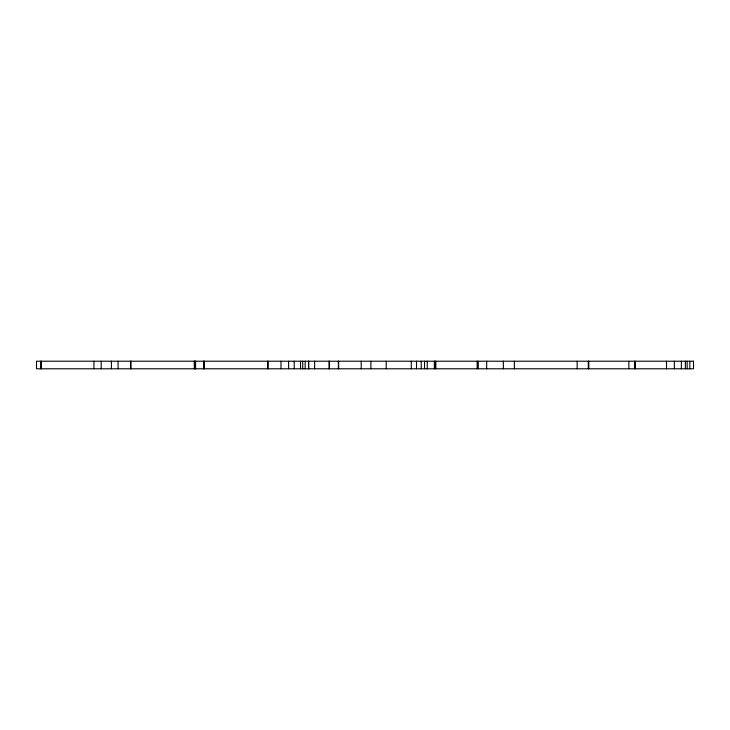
<?xml version="1.0" encoding="UTF-8"?>
<svg xmlns="http://www.w3.org/2000/svg" width="730" height="730" viewBox="0 0 730 730"><rect width="100%" height="100%" fill="white"/><g stroke="black" fill="none" stroke-linecap="round" stroke-linejoin="round"><path stroke-width="1.09" d="M689.795 361.213L689.795 368.787M687.085 361.213L687.204 368.787M685.379 361.213L685.379 368.787M681.364 361.213L681.364 368.787M674.365 361.213L674.365 368.787M666.508 361.213L666.508 368.787M635.2 361.213L635.2 368.787M634.689 361.213L634.689 368.787M628.877 361.213L628.877 368.787M588.781 361.213L588.781 368.787M588.298 361.213L588.298 368.787M577.156 361.213L577.156 368.787M514.376 361.213L514.376 368.787M503.344 361.213L503.344 368.787M486.655 361.213L486.655 368.787M478.269 361.213L478.269 368.787M477.155 361.213L477.155 368.787M435.846 361.213L435.846 368.787M434.943 361.213L434.943 368.787M434.368 361.213L434.368 368.787M427.278 361.213L427.278 368.787M424.541 361.213L424.541 368.787M421.237 361.213L421.237 368.787M416.511 361.213L416.511 368.787M411.3 361.213L411.3 368.787M386.225 361.213L386.225 368.787M370.895 361.213L370.895 368.787M361.204 361.213L361.204 368.787M338.647 361.213L338.647 368.787M338.364 361.213L338.364 368.787M329.486 361.213L329.486 368.787M329.057 361.213L329.057 368.787M314.621 361.213L314.621 368.787M308.708 361.213L308.708 368.787M308.525 361.213L308.525 368.787M305.167 361.213L305.167 368.787M302.731 361.213L302.731 368.787M300.541 361.213L300.541 368.787M294.217 361.213L294.217 368.787M288.615 361.213L288.615 368.787M280.977 361.213L280.977 368.787M267.974 361.213L267.974 368.787M267.737 361.213L267.737 368.787M204.062 361.213L204.062 368.787M203.962 361.213L203.962 368.787M203.707 361.213L203.707 368.787M195.576 361.213L195.576 368.787M195.22 361.213L195.22 368.787M194.673 361.213L194.673 368.787M194.299 361.213L194.299 368.787M130.935 361.213L130.935 368.787M130.579 361.213L130.579 368.787M118.087 361.213L118.087 368.787M111.407 361.213L111.407 368.787M101.205 361.213L101.205 368.787M93.933 361.213L93.933 368.787M41.382 361.213L41.382 368.787M40.743 361.213L40.743 368.787M693.5 361.213L36.5 361.213L36.518 368.787L693.5 368.787L693.5 361.213"/></g></svg>
